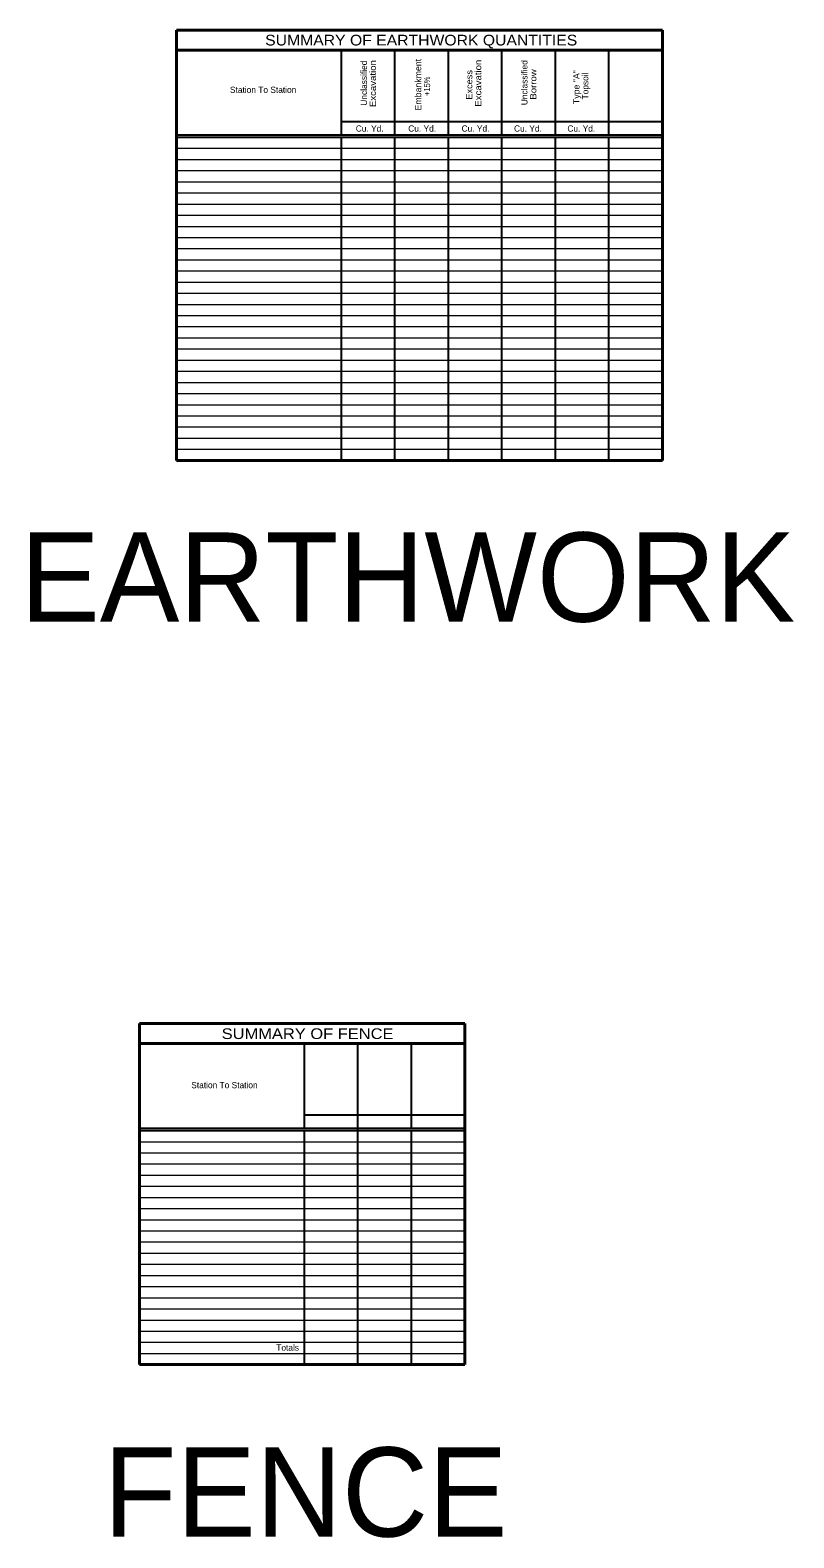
# Model space of a CAD drawing. Extents: x 179027 to 179146, y 179001 to 179088.
# Drawn here: x 179086.13 to 179103.27, y 179001.05 to 179034.87 of the extents above; entities that cross this region are included whole.
import ezdxf
from ezdxf.enums import TextEntityAlignment as Align

# ---------------------------------------------------------------- set-up
doc = ezdxf.new("R2010")
doc.units = 0
doc.header["$LTSCALE"] = 0.056
doc.layers.add('1', color=7, linetype='Continuous', lineweight=25)
doc.layers.add('2', color=7, linetype='Continuous')

msp = doc.modelspace()

# ---------------------------------------------------------------- linework, layer by layer
at = {"layer": '1', "lineweight": 40}
for p, q in [((179089.41817, 179034.86683), (179100.31817, 179034.86683)), ((179089.41817, 179025.21683), (179089.41817, 179034.86683)), ((179100.31817, 179025.21683), (179100.31817, 179034.86683)), ((179089.41817, 179034.41683), (179100.31817, 179034.41683)), ((179089.41817, 179025.21683), (179100.31817, 179025.21683)), ((179088.58542, 179012.58775), (179095.88542, 179012.58775)), ((179088.58542, 179004.93775), (179088.58542, 179012.58775)), ((179095.88542, 179004.93775), (179095.88542, 179012.58775)), ((179088.58542, 179012.13775), (179095.88542, 179012.13775)), ((179088.58542, 179004.93775), (179095.88542, 179004.93775))]:
    msp.add_line(p, q, dxfattribs=at)
at = {"layer": '1'}
for p, q in [((179093.11817, 179032.51683), (179093.11817, 179034.41683)), ((179094.31817, 179032.51683), (179094.31817, 179034.41683)), ((179095.51817, 179032.51683), (179095.51817, 179034.41683)), ((179096.71817, 179032.51683), (179096.71817, 179034.41683)), ((179097.91817, 179032.51683), (179097.91817, 179034.41683)), ((179099.11817, 179032.51683), (179099.11817, 179034.41683)), ((179093.11817, 179032.81683), (179100.31817, 179032.81683)), ((179089.41817, 179032.51683), (179100.31817, 179032.51683)), ((179089.41817, 179032.46683), (179100.31817, 179032.46683)), ((179093.11817, 179025.21683), (179093.11817, 179032.46683)), ((179094.31817, 179025.21683), (179094.31817, 179032.46683)), ((179095.51817, 179025.21683), (179095.51817, 179032.46683)), ((179096.71817, 179025.21683), (179096.71817, 179032.46683)), ((179097.91817, 179025.21683), (179097.91817, 179032.46683)), ((179099.11817, 179025.21683), (179099.11817, 179032.46683)), ((179092.28542, 179010.23775), (179092.28542, 179012.13775)), ((179094.68542, 179010.23775), (179094.68542, 179012.13775)), ((179092.28542, 179010.53775), (179095.88542, 179010.53775)), ((179088.58542, 179010.23775), (179095.88542, 179010.23775)), ((179088.58542, 179010.18775), (179095.88542, 179010.18775)), ((179092.28542, 179004.93775), (179092.28542, 179010.18775)), ((179094.68542, 179004.93775), (179094.68542, 179010.18775)), ((179095.88542, 179004.93775), (179095.88542, 179010.18775))]:
    msp.add_line(p, q, dxfattribs=at)
at = {"layer": '1', "lineweight": 35}
for p, q in [((179100.31817, 179032.51683), (179100.31817, 179034.41683)), ((179100.31817, 179025.21683), (179100.31817, 179032.46683))]:
    msp.add_line(p, q, dxfattribs=at)
at = {"layer": '1', "lineweight": 13}
for p, q in [((179089.41817, 179032.21683), (179100.31817, 179032.21683)), ((179089.41817, 179031.96683), (179100.31817, 179031.96683)), ((179089.41817, 179031.71683), (179100.31817, 179031.71683)), ((179089.41817, 179031.46683), (179100.31817, 179031.46683)), ((179089.41817, 179031.21683), (179100.31817, 179031.21683)), ((179089.41817, 179030.96683), (179100.31817, 179030.96683)), ((179089.41817, 179030.71683), (179100.31817, 179030.71683)), ((179089.41817, 179030.46683), (179100.31817, 179030.46683)), ((179089.41817, 179030.21683), (179100.31817, 179030.21683)), ((179089.41817, 179029.96683), (179100.31817, 179029.96683)), ((179089.41817, 179029.71683), (179100.31817, 179029.71683)), ((179089.41817, 179029.46683), (179100.31817, 179029.46683)), ((179089.41817, 179029.21683), (179100.31817, 179029.21683)), ((179089.41817, 179028.96683), (179100.31817, 179028.96683)), ((179089.41817, 179028.71683), (179100.31817, 179028.71683)), ((179089.41817, 179028.46683), (179100.31817, 179028.46683)), ((179089.41817, 179028.21683), (179100.31817, 179028.21683)), ((179089.41817, 179027.96683), (179100.31817, 179027.96683)), ((179089.41817, 179027.71683), (179100.31817, 179027.71683)), ((179089.41817, 179027.46683), (179100.31817, 179027.46683)), ((179089.41817, 179027.21683), (179100.31817, 179027.21683)), ((179089.41817, 179027.21683), (179100.31817, 179027.21683)), ((179089.41817, 179026.96683), (179100.31817, 179026.96683)), ((179089.41817, 179026.71683), (179100.31817, 179026.71683)), ((179089.41817, 179026.46683), (179100.31817, 179026.46683)), ((179089.41817, 179026.21683), (179100.31817, 179026.21683)), ((179089.41817, 179025.96683), (179100.31817, 179025.96683)), ((179089.41817, 179025.71683), (179100.31817, 179025.71683)), ((179089.41817, 179025.46683), (179100.31817, 179025.46683)), ((179088.58542, 179009.93775), (179095.88542, 179009.93775)), ((179088.58542, 179009.68775), (179095.88542, 179009.68775)), ((179088.58542, 179009.43775), (179095.88542, 179009.43775)), ((179088.58542, 179009.18775), (179095.88542, 179009.18775)), ((179088.58542, 179008.93775), (179095.88542, 179008.93775)), ((179088.58542, 179008.68775), (179095.88542, 179008.68775)), ((179088.58542, 179008.43775), (179095.88542, 179008.43775)), ((179088.58542, 179008.18775), (179095.88542, 179008.18775)), ((179088.58542, 179007.93775), (179095.88542, 179007.93775)), ((179088.58542, 179007.68775), (179095.88542, 179007.68775)), ((179088.58542, 179007.43775), (179095.88542, 179007.43775)), ((179088.58542, 179007.18775), (179095.88542, 179007.18775)), ((179088.58542, 179006.93775), (179095.88542, 179006.93775)), ((179088.58542, 179006.68775), (179095.88542, 179006.68775)), ((179088.58542, 179006.43775), (179095.88542, 179006.43775)), ((179088.58542, 179006.18775), (179095.88542, 179006.18775)), ((179088.58542, 179005.93775), (179095.88542, 179005.93775)), ((179088.58542, 179005.68775), (179095.88542, 179005.68775)), ((179088.58542, 179005.43775), (179095.88542, 179005.43775)), ((179088.58542, 179005.18775), (179095.88542, 179005.18775))]:
    msp.add_line(p, q, dxfattribs=at)
at = {"layer": '1'}
msp.add_lwpolyline([(179093.48542, 179004.93775), (179093.48542, 179010.23775), (179093.48542, 179012.13775)], dxfattribs=at)

# ---------------------------------------------------------------- texts
at = {"layer": '2', "width": 1.1}
msp.add_text('SUMMARY OF EARTHWORK QUANTITIES', height=0.24, dxfattribs=at).set_placement((179094.90625, 179034.523), align=Align.CENTER)
at = {"layer": '2'}
for s, p in [('Unclassified', (179093.68967, 179033.67863)), ('Unclassified', (179097.28992, 179033.68854)), ('Topsoil', (179098.65683, 179033.61483))]:
    msp.add_text(s, height=0.14, rotation=90, dxfattribs=at).set_placement(p, align=Align.CENTER)
for s, width, p in [('Excavation', 1.15, (179093.88967, 179033.66771)), ('Embankment', 1.05, (179094.90633, 179033.64371)), ('Excavation', 1.15, (179096.25325, 179033.67771)), ('+15%', 0.75, (179095.10633, 179033.60929)), ('Excess', 1.1, (179096.05325, 179033.64042)), ('Borrow', 1.15, (179097.48992, 179033.64929)), ('Type "A"', 1.05, (179098.45683, 179033.58937))]:
    msp.add_text(s, height=0.14, rotation=90, dxfattribs=dict(at, width=width)).set_placement(p, align=Align.CENTER)
for s, p in [('Station To Station', (179092.104, 179033.45967)), ('Station To Station', (179091.23608, 179011.13642)), ('Totals', (179092.16442, 179005.24942))]:
    msp.add_text(s, height=0.14, dxfattribs=at).set_placement(p, align=Align.RIGHT)
for s, height, p in [('Cu. Yd.', 0.14, (179093.75062, 179032.59075)), ('Cu. Yd.', 0.14, (179094.92746, 179032.59075)), ('Cu. Yd.', 0.14, (179096.12421, 179032.59075)), ('Cu. Yd.', 0.14, (179097.30104, 179032.59075)), ('Cu. Yd.', 0.14, (179098.49788, 179032.59075)), ('EARTHWORK', 2, (179094.60496, 179021.60083)), ('FENCE', 2, (179092.31221, 179001.08075))]:
    msp.add_text(s, height=height, dxfattribs=at).set_placement(p, align=Align.CENTER)
at = {"layer": '2', "width": 1.15}
msp.add_text('SUMMARY OF FENCE', height=0.24, dxfattribs=at).set_placement((179094.28458, 179012.23992), align=Align.RIGHT)

doc.saveas('drawing.dxf')
